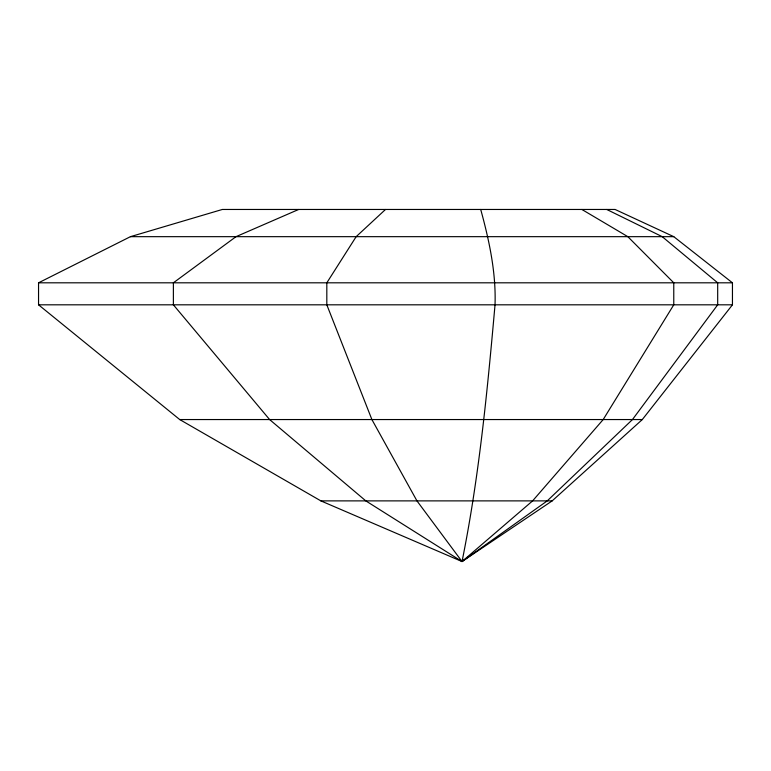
<?xml version="1.0" encoding="UTF-8"?>
<svg xmlns="http://www.w3.org/2000/svg" width="771" height="771" viewBox="0 0 771 771"><rect width="100%" height="100%" fill="white"/><g stroke="black" fill="none" stroke-linecap="round" stroke-linejoin="round"><path stroke-width="1.16" d="M732.45 304.815L732.45 282.812L673.767 236.668L615.094 209.461L222.337 209.461L130.444 236.668L38.55 282.812L38.55 304.815L179.71 419.549L320.871 500.88L462.031 561.539L552.171 500.88L642.31 419.549L732.45 304.815L38.55 304.815M298.647 209.461L236.013 236.668L173.379 282.812L173.379 304.815L269.599 419.549L365.811 500.88L462.031 561.539C479.148 476.854 487.368 390.772 495.03 304.815C496.129 272.52 489.209 240.465 480.709 209.461M385.5 209.461L356.163 236.668L326.817 282.812L326.817 304.815L371.892 419.549L416.957 500.88L462.031 561.539L547.246 500.88L632.471 419.549L717.685 304.815L717.685 282.812L662.212 236.668L606.738 209.461M462.031 561.539L532.607 500.88L603.192 419.549L673.767 304.815L673.767 282.812L627.825 236.668L581.874 209.461M130.444 236.668L673.767 236.668M38.55 282.812L732.45 282.812M179.71 419.549L642.31 419.549M320.871 500.88L552.171 500.88"/></g></svg>
